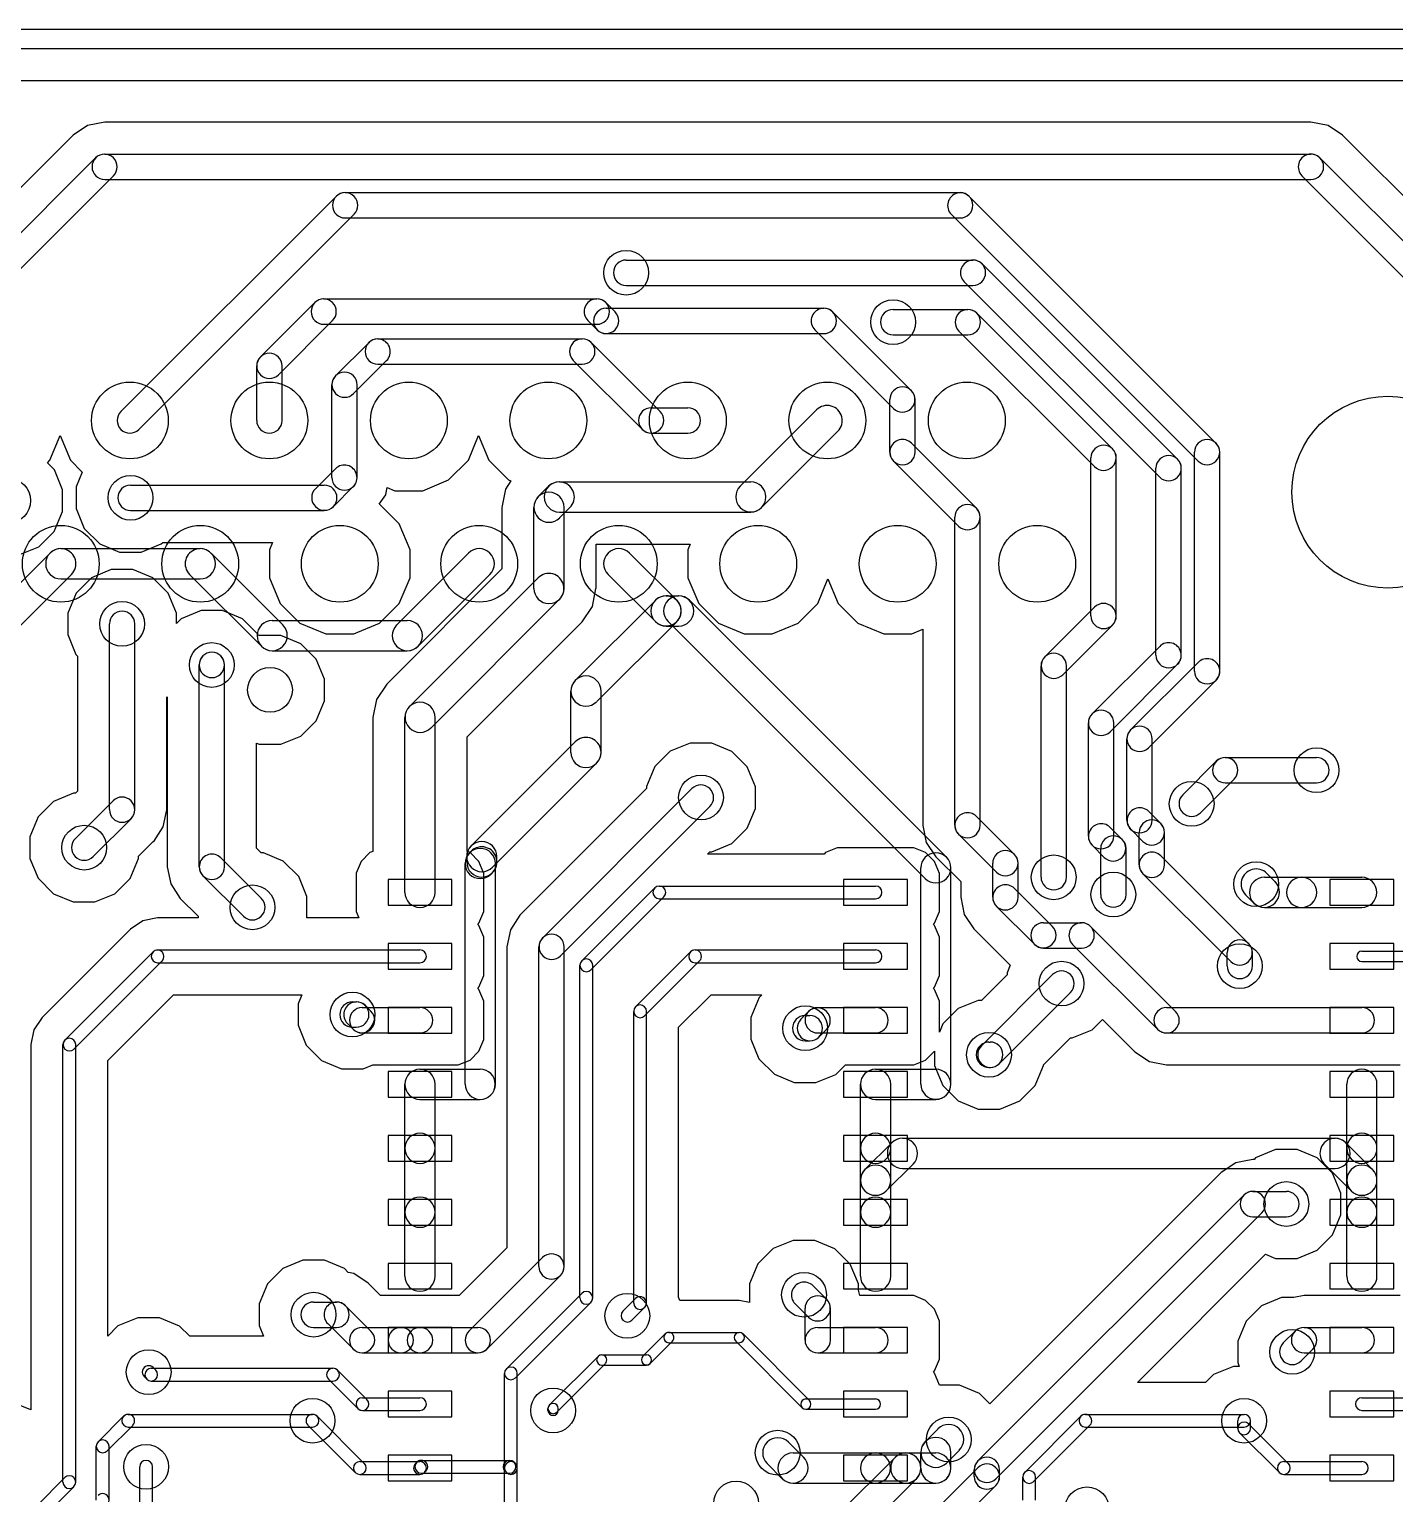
# Model space of a CAD drawing. Extents: x 34571 to 78815, y 19603 to 63847.
# Drawn here: x 58627 to 69296, y 52400 to 63847 of the extents above; entities that cross this region are included whole.
import ezdxf

# ---------------------------------------------------------------- set-up
doc = ezdxf.new("R2010")
doc.units = 0
doc.layers.add('BLACK', color=1, linetype='CONTINUOUS')

msp = doc.modelspace()

# ---------------------------------------------------------------- linework, layer by layer
at = {"layer": 'BLACK'}
for p, q in [((43700, 63847), (69684, 63847)), ((43700, 63697), (69684, 63697)), ((43834, 63447), (69550, 63447)), ((43834, 63447), (69550, 63447)), ((59082, 63094), (58969, 63019)), ((59082, 63094), (58969, 63019)), ((59216, 63121), (59082, 63094)), ((59216, 63121), (59082, 63094)), ((68642, 63121), (59216, 63121)), ((68642, 63121), (59216, 63121)), ((68776, 63094), (68642, 63121)), ((68776, 63094), (68642, 63121)), ((68889, 63019), (68776, 63094)), ((68889, 63019), (68776, 63094)), ((58969, 63019), (57288, 61338)), ((58969, 63019), (57288, 61338)), ((69547, 62361), (68889, 63019)), ((69547, 62361), (68889, 63019)), ((59216, 62871), (68642, 62871)), ((59145, 62842), (57163, 60860)), ((69548, 62006), (68712, 62842)), ((59285, 62702), (57303, 60720)), ((59216, 62673), (68642, 62673)), ((69408, 61866), (68572, 62702)), ((61025, 62541), (59343, 60859)), ((61095, 62570), (65901, 62570)), ((67900, 60612), (65972, 62540)), ((61165, 62401), (59483, 60719)), ((67760, 60472), (65832, 62400)), ((61095, 62372), (65901, 62372)), ((63291, 62043), (66001, 62043)), ((67600, 60486), (66072, 62014)), ((63291, 61845), (66001, 61845)), ((67460, 60346), (65932, 61874)), ((60857, 61710), (60433, 61286)), ((60928, 61739), (63062, 61739)), ((63204, 61638), (63132, 61710)), ((63135, 61666), (64835, 61666)), ((65519, 61023), (64905, 61637)), ((65377, 61657), (65961, 61657)), ((66031, 61628), (67091, 60568)), ((60997, 61570), (60573, 61146)), ((60928, 61541), (63062, 61541)), ((63064, 61498), (62992, 61570)), ((65379, 60883), (64765, 61497)), ((65891, 61488), (66951, 60428)), ((61021, 61139), (61279, 61397)), ((61350, 61427), (62948, 61427)), ((63018, 61398), (63556, 60860)), ((63135, 61468), (64835, 61468)), ((65377, 61459), (65961, 61459)), ((61161, 60999), (61419, 61257)), ((62878, 61258), (63416, 60720)), ((60404, 60789), (60404, 61215)), ((60602, 60789), (60602, 61215)), ((61350, 61229), (62948, 61229)), ((60991, 60344), (60991, 61068)), ((61189, 60344), (61189, 61068)), ((65351, 60542), (65351, 60952)), ((65549, 60542), (65549, 60952)), ((63487, 60888), (63773, 60888)), ((64182, 60275), (64779, 60872)), ((63487, 60690), (63773, 60690)), ((64349, 60108), (64946, 60705)), ((58788, 60478), (58868, 60671)), ((58788, 60478), (58868, 60671)), ((58868, 60671), (58948, 60478)), ((58868, 60671), (58948, 60478)), ((62058, 60478), (62138, 60671)), ((62058, 60478), (62138, 60671)), ((62138, 60671), (62218, 60478)), ((62138, 60671), (62218, 60478)), ((66028, 60103), (65520, 60611)), ((58768, 60458), (58788, 60478)), ((58768, 60458), (58788, 60478)), ((58823, 60403), (58768, 60458)), ((58823, 60403), (58768, 60458)), ((58948, 60478), (59040, 60386)), ((58948, 60478), (59040, 60386)), ((61904, 60324), (62058, 60478)), ((61904, 60324), (62058, 60478)), ((62218, 60478), (62372, 60324)), ((62218, 60478), (62372, 60324)), ((65888, 59963), (65380, 60471)), ((66923, 59261), (66923, 60497)), ((67121, 59261), (67121, 60497)), ((67732, 58829), (67732, 60541)), ((67930, 58829), (67930, 60541)), ((58887, 60247), (58823, 60403)), ((58887, 60247), (58823, 60403)), ((59040, 60386), (58993, 60270)), ((59040, 60386), (58993, 60270)), ((60863, 60256), (61019, 60412)), ((67431, 58954), (67431, 60416)), ((67629, 58954), (67629, 60416)), ((58887, 60078), (58887, 60247)), ((58887, 60078), (58887, 60247)), ((58993, 60270), (58993, 60101)), ((58993, 60270), (58993, 60101)), ((59418, 60284), (60932, 60284)), ((61003, 60116), (61159, 60272)), ((61412, 60210), (61423, 60266)), ((61412, 60210), (61423, 60266)), ((61423, 60266), (61484, 60240)), ((61423, 60266), (61484, 60240)), ((61484, 60240), (61702, 60240)), ((61484, 60240), (61702, 60240)), ((61702, 60240), (61904, 60324)), ((61702, 60240), (61904, 60324)), ((62348, 60251), (62320, 60110)), ((62348, 60251), (62320, 60110)), ((62391, 60316), (62348, 60251)), ((62391, 60316), (62348, 60251)), ((62372, 60324), (62391, 60316)), ((62372, 60324), (62391, 60316)), ((62604, 60194), (62685, 60275)), ((62769, 60309), (64265, 60309)), ((58993, 60101), (59057, 59945)), ((58993, 60101), (59057, 59945)), ((61362, 60135), (61412, 60209)), ((61362, 60135), (61412, 60209)), ((61364, 60134), (61362, 60135)), ((61364, 60134), (61362, 60135)), ((61518, 59980), (61364, 60134)), ((61518, 59980), (61364, 60134)), ((61412, 60209), (61412, 60210)), ((61412, 60209), (61412, 60210)), ((62320, 60110), (62320, 59629)), ((62320, 60110), (62320, 59629)), ((62570, 59476), (62570, 60110)), ((62771, 60027), (62852, 60108)), ((62806, 59476), (62806, 60110)), ((58822, 59922), (58887, 60078)), ((58822, 59922), (58887, 60078)), ((59418, 60086), (60932, 60086)), ((62769, 60073), (64265, 60073)), ((65859, 57625), (65859, 60033)), ((66057, 57625), (66057, 60033)), ((58702, 59802), (58822, 59922)), ((58702, 59802), (58822, 59922)), ((59057, 59945), (59177, 59825)), ((59057, 59945), (59177, 59825)), ((61602, 59778), (61518, 59980)), ((61602, 59778), (61518, 59980)), ((58546, 59738), (58702, 59802)), ((58546, 59738), (58702, 59802)), ((58873, 59787), (59963, 59787)), ((59177, 59825), (59333, 59760)), ((59177, 59825), (59333, 59760)), ((59333, 59760), (59502, 59760)), ((59333, 59760), (59502, 59760)), ((59502, 59760), (59658, 59824)), ((59502, 59760), (59658, 59824)), ((59658, 59824), (59670, 59836)), ((59658, 59824), (59670, 59836)), ((59670, 59836), (60528, 59836)), ((59670, 59836), (60528, 59836)), ((60528, 59836), (60504, 59778)), ((60528, 59836), (60504, 59778)), ((60504, 59778), (60504, 59560)), ((60504, 59778), (60504, 59560)), ((61602, 59560), (61602, 59778)), ((61602, 59560), (61602, 59778)), ((63056, 59476), (63056, 59823)), ((63056, 59823), (63792, 59823)), ((63056, 59476), (63056, 59823)), ((63056, 59823), (63792, 59823)), ((63792, 59823), (63774, 59778)), ((63792, 59823), (63774, 59778)), ((63774, 59778), (63774, 59560)), ((63774, 59778), (63774, 59560)), ((57848, 58811), (58789, 59752)), ((60608, 59191), (60047, 59752)), ((62059, 59752), (61498, 59191)), ((63316, 59753), (63686, 59384)), ((58015, 58644), (58956, 59585)), ((58873, 59551), (59963, 59551)), ((59112, 59560), (58992, 59440)), ((59112, 59560), (58992, 59440)), ((59268, 59624), (59112, 59560)), ((59268, 59624), (59112, 59560)), ((59437, 59624), (59268, 59624)), ((59437, 59624), (59268, 59624)), ((59593, 59559), (59437, 59624)), ((59593, 59559), (59437, 59624)), ((59713, 59439), (59593, 59559)), ((59713, 59439), (59593, 59559)), ((60441, 59024), (59880, 59585)), ((60504, 59560), (60588, 59358)), ((60504, 59560), (60588, 59358)), ((62320, 59629), (61420, 58728)), ((62320, 59629), (61420, 58728)), ((61518, 59358), (61602, 59560)), ((61518, 59358), (61602, 59560)), ((61597, 58552), (62604, 59559)), ((62226, 59585), (61665, 59024)), ((63150, 59586), (63520, 59217)), ((63774, 59560), (63858, 59358)), ((63774, 59560), (63858, 59358)), ((64788, 59358), (64868, 59551)), ((64788, 59358), (64868, 59551)), ((64868, 59551), (64948, 59358)), ((64868, 59551), (64948, 59358)), ((58992, 59440), (58927, 59284)), ((58992, 59440), (58927, 59284)), ((59777, 59283), (59713, 59439)), ((59777, 59283), (59713, 59439)), ((63028, 59335), (63055, 59476)), ((63028, 59335), (63055, 59476)), ((63055, 59476), (63056, 59476)), ((63055, 59476), (63056, 59476)), ((63603, 59418), (63701, 59418)), ((59969, 59303), (59813, 59239)), ((59969, 59303), (59813, 59239)), ((60138, 59303), (59969, 59303)), ((60138, 59303), (59969, 59303)), ((60294, 59238), (60138, 59303)), ((60294, 59238), (60138, 59303)), ((60588, 59358), (60742, 59204)), ((60588, 59358), (60742, 59204)), ((61364, 59204), (61518, 59358)), ((61364, 59204), (61518, 59358)), ((61764, 58385), (62771, 59392)), ((62894, 58758), (63519, 59383)), ((62948, 59216), (63028, 59335)), ((62948, 59216), (63028, 59335)), ((63785, 59384), (65794, 57375)), ((63858, 59358), (64012, 59204)), ((63858, 59358), (64012, 59204)), ((64634, 59204), (64788, 59358)), ((64634, 59204), (64788, 59358)), ((64948, 59358), (65102, 59204)), ((64948, 59358), (65102, 59204)), ((66951, 59330), (66563, 58942)), ((58927, 59284), (58927, 59115)), ((58927, 59284), (58927, 59115)), ((59253, 57747), (59253, 59199)), ((59451, 57747), (59451, 59199)), ((59777, 59203), (59777, 59283)), ((59777, 59203), (59777, 59283)), ((59813, 59239), (59777, 59203)), ((59813, 59239), (59777, 59203)), ((60414, 59118), (60294, 59238)), ((60414, 59118), (60294, 59238)), ((60525, 59225), (61581, 59225)), ((60742, 59204), (60944, 59120)), ((60742, 59204), (60944, 59120)), ((61162, 59120), (61364, 59204)), ((61162, 59120), (61364, 59204)), ((62048, 58316), (62948, 59215)), ((62048, 58316), (62948, 59215)), ((62948, 59215), (62948, 59216)), ((62948, 59215), (62948, 59216)), ((63061, 58591), (63686, 59216)), ((63618, 59217), (65627, 57208)), ((64012, 59204), (64214, 59120)), ((64012, 59204), (64214, 59120)), ((64432, 59120), (64634, 59204)), ((64432, 59120), (64634, 59204)), ((65102, 59204), (65304, 59120)), ((65102, 59204), (65304, 59120)), ((67091, 59190), (66703, 58802)), ((58927, 59115), (58991, 58959)), ((58927, 59115), (58991, 58959)), ((60418, 59106), (60414, 59118)), ((60418, 59106), (60414, 59118)), ((60424, 59108), (60418, 59106)), ((60424, 59108), (60418, 59106)), ((60593, 59108), (60424, 59108)), ((60593, 59108), (60424, 59108)), ((60749, 59043), (60593, 59108)), ((60749, 59043), (60593, 59108)), ((60944, 59120), (61162, 59120)), ((60944, 59120), (61162, 59120)), ((63603, 59182), (63701, 59182)), ((64214, 59120), (64432, 59120)), ((64214, 59120), (64432, 59120)), ((65304, 59120), (65522, 59120)), ((65304, 59120), (65522, 59120)), ((65522, 59120), (65609, 59157)), ((65522, 59120), (65609, 59157)), ((65609, 59157), (65609, 57624)), ((65609, 59157), (65609, 57624)), ((58991, 58959), (59003, 58947)), ((58991, 58959), (59003, 58947)), ((60525, 58989), (61581, 58989)), ((60869, 58923), (60749, 59043)), ((60869, 58923), (60749, 59043)), ((66932, 58495), (67460, 59023)), ((59003, 58947), (59003, 57891)), ((59003, 58947), (59003, 57891)), ((59955, 57300), (59955, 58878)), ((60153, 57300), (60153, 58878)), ((60933, 58767), (60869, 58923)), ((60933, 58767), (60869, 58923)), ((66533, 57219), (66533, 58871)), ((66731, 57219), (66731, 58871)), ((67072, 58355), (67600, 58883)), ((67233, 58370), (67761, 58898)), ((60933, 58598), (60933, 58767)), ((60933, 58598), (60933, 58767)), ((61420, 58728), (61340, 58609)), ((61420, 58728), (61340, 58609)), ((67373, 58230), (67901, 58758)), ((59701, 57746), (59701, 58629)), ((59701, 58629), (59705, 58625)), ((59701, 57746), (59701, 58629)), ((59701, 58629), (59705, 58625)), ((59705, 58625), (59705, 57300)), ((59705, 58625), (59705, 57300)), ((62859, 58194), (62859, 58674)), ((63095, 58194), (63095, 58674)), ((60868, 58442), (60933, 58598)), ((60868, 58442), (60933, 58598)), ((61340, 58609), (61312, 58468)), ((61340, 58609), (61312, 58468)), ((60748, 58322), (60868, 58442)), ((60748, 58322), (60868, 58442)), ((61312, 58468), (61312, 57421)), ((61312, 58468), (61312, 57421)), ((61562, 57100), (61562, 58468)), ((61798, 57100), (61798, 58468)), ((66903, 57539), (66903, 58425)), ((67101, 57539), (67101, 58425)), ((60592, 58258), (60748, 58322)), ((60592, 58258), (60748, 58322)), ((62048, 57421), (62048, 58316)), ((62048, 57421), (62048, 58316)), ((62080, 57464), (62893, 58277)), ((67204, 57664), (67204, 58300)), ((67402, 57664), (67402, 58300)), ((60403, 57445), (60403, 58267)), ((60403, 58267), (60423, 58258)), ((60403, 57445), (60403, 58267)), ((60403, 58267), (60423, 58258)), ((60423, 58258), (60592, 58258)), ((60423, 58258), (60592, 58258)), ((63636, 58203), (63516, 58083)), ((63636, 58203), (63516, 58083)), ((63792, 58267), (63636, 58203)), ((63792, 58267), (63636, 58203)), ((63961, 58267), (63792, 58267)), ((63961, 58267), (63792, 58267)), ((64117, 58202), (63961, 58267)), ((64117, 58202), (63961, 58267)), ((64237, 58082), (64117, 58202)), ((64237, 58082), (64117, 58202)), ((67973, 58154), (68685, 58154)), ((62247, 57297), (63060, 58110)), ((63516, 58083), (63451, 57927)), ((63516, 58083), (63451, 57927)), ((64301, 57926), (64237, 58082)), ((64301, 57926), (64237, 58082)), ((67902, 58125), (67640, 57863)), ((63451, 57927), (63451, 57911)), ((63451, 57927), (63451, 57911)), ((64301, 57757), (64301, 57926)), ((64301, 57757), (64301, 57926)), ((68042, 57985), (67780, 57723)), ((67973, 57956), (68685, 57956)), ((58816, 57811), (58696, 57691)), ((58816, 57811), (58696, 57691)), ((58972, 57875), (58816, 57811)), ((58972, 57875), (58816, 57811)), ((58987, 57875), (58972, 57875)), ((58987, 57875), (58972, 57875)), ((59282, 57816), (58986, 57520)), ((59003, 57891), (58987, 57875)), ((59003, 57891), (58987, 57875)), ((63451, 57911), (62461, 56921)), ((63451, 57911), (62461, 56921)), ((63805, 57911), (62639, 56745)), ((59674, 57613), (59701, 57746)), ((59674, 57613), (59701, 57746)), ((63945, 57771), (62779, 56605)), ((64236, 57601), (64301, 57757)), ((64236, 57601), (64301, 57757)), ((67468, 57639), (67374, 57733)), ((58696, 57691), (58631, 57535)), ((58696, 57691), (58631, 57535)), ((59422, 57676), (59126, 57380)), ((59599, 57499), (59674, 57612)), ((59599, 57499), (59674, 57612)), ((59674, 57612), (59674, 57613)), ((59674, 57612), (59674, 57613)), ((64116, 57481), (64236, 57601)), ((64116, 57481), (64236, 57601)), ((65609, 57624), (65636, 57490)), ((65609, 57624), (65636, 57490)), ((66324, 57398), (66028, 57694)), ((67167, 57514), (67073, 57608)), ((67328, 57499), (67234, 57593)), ((58631, 57535), (58631, 57366)), ((58631, 57535), (58631, 57366)), ((59481, 57382), (59596, 57498)), ((59481, 57382), (59596, 57498)), ((59596, 57498), (59598, 57499)), ((59596, 57498), (59598, 57499)), ((59598, 57499), (59599, 57499)), ((59598, 57499), (59599, 57499)), ((63960, 57417), (64116, 57481)), ((63960, 57417), (64116, 57481)), ((65636, 57490), (65711, 57377)), ((65636, 57490), (65711, 57377)), ((66184, 57258), (65888, 57554)), ((67027, 57374), (66933, 57468)), ((67300, 57316), (67300, 57568)), ((67498, 57316), (67498, 57568)), ((58631, 57366), (58695, 57210)), ((58631, 57366), (58695, 57210)), ((59416, 57209), (59481, 57365)), ((59416, 57209), (59481, 57365)), ((59481, 57365), (59481, 57382)), ((59481, 57365), (59481, 57382)), ((60440, 57054), (60124, 57370)), ((60440, 57408), (60403, 57445)), ((60440, 57408), (60403, 57445)), ((60456, 57408), (60440, 57408)), ((60456, 57408), (60440, 57408)), ((60612, 57343), (60456, 57408)), ((60612, 57343), (60456, 57408)), ((61289, 57411), (61219, 57341)), ((61289, 57411), (61219, 57341)), ((61312, 57421), (61289, 57411)), ((61312, 57421), (61289, 57411)), ((62045, 57338), (62045, 57380)), ((62071, 57411), (62048, 57421)), ((62071, 57411), (62048, 57421)), ((62068, 57410), (62079, 57421)), ((62141, 57341), (62071, 57411)), ((62141, 57341), (62071, 57411)), ((62281, 57338), (62281, 57380)), ((63927, 57400), (63944, 57417)), ((63927, 57400), (63944, 57417)), ((64838, 57400), (63927, 57400)), ((64838, 57400), (63927, 57400)), ((63944, 57417), (63960, 57417)), ((63944, 57417), (63960, 57417)), ((64849, 57411), (64838, 57400)), ((64849, 57411), (64838, 57400)), ((64941, 57449), (64849, 57411)), ((64941, 57449), (64849, 57411)), ((65441, 57449), (64941, 57449)), ((65441, 57449), (64941, 57449)), ((65540, 57449), (65441, 57449)), ((65540, 57449), (65441, 57449)), ((65631, 57411), (65540, 57449)), ((65631, 57411), (65540, 57449)), ((65701, 57341), (65631, 57411)), ((65701, 57341), (65631, 57411)), ((65711, 57377), (65905, 57184)), ((65711, 57377), (65905, 57184)), ((66999, 57083), (66999, 57443)), ((67197, 57083), (67197, 57443)), ((68155, 56700), (67469, 57386)), ((59705, 57300), (59732, 57166)), ((59705, 57300), (59732, 57166)), ((60732, 57223), (60612, 57343)), ((60732, 57223), (60612, 57343)), ((61219, 57341), (61181, 57250)), ((61219, 57341), (61181, 57250)), ((61181, 57250), (61181, 57151)), ((61181, 57250), (61181, 57151)), ((62033, 55600), (62033, 57326)), ((62179, 57249), (62141, 57341)), ((62179, 57249), (62141, 57341)), ((62179, 57049), (62179, 57249)), ((62179, 57049), (62179, 57249)), ((62235, 57243), (62246, 57254)), ((62269, 55600), (62269, 57326)), ((65593, 55601), (65593, 57291)), ((65739, 57249), (65701, 57341)), ((65739, 57249), (65701, 57341)), ((65739, 57049), (65739, 57249)), ((65739, 57049), (65739, 57249)), ((65829, 55601), (65829, 57291)), ((66155, 57062), (66155, 57328)), ((66353, 57062), (66353, 57328)), ((68015, 56560), (67329, 57246)), ((68361, 57185), (68298, 57248)), ((58695, 57210), (58815, 57090)), ((58695, 57210), (58815, 57090)), ((59296, 57089), (59416, 57209)), ((59296, 57089), (59416, 57209)), ((59732, 57166), (59807, 57053)), ((59732, 57166), (59807, 57053)), ((60300, 56914), (59984, 57230)), ((60796, 57067), (60732, 57223)), ((60796, 57067), (60732, 57223)), ((61181, 57151), (61181, 56951)), ((61181, 57151), (61181, 56951)), ((61930, 57200), (61430, 57200)), ((61430, 57200), (61430, 57000)), ((61930, 57000), (61930, 57200)), ((63515, 57135), (62945, 56565)), ((63550, 57150), (65240, 57150)), ((65490, 57200), (64990, 57200)), ((64990, 57200), (64990, 57000)), ((65490, 57000), (65490, 57200)), ((65905, 57184), (65905, 57062)), ((65905, 57184), (65905, 57062)), ((66621, 56835), (66325, 57131)), ((68279, 57218), (68569, 57218)), ((68569, 57218), (69039, 57218)), ((69290, 57200), (68790, 57200)), ((68790, 57200), (68790, 57000)), ((69290, 57000), (69290, 57200)), ((58815, 57090), (58971, 57025)), ((58815, 57090), (58971, 57025)), ((58971, 57025), (59140, 57025)), ((58971, 57025), (59140, 57025)), ((59140, 57025), (59296, 57089)), ((59140, 57025), (59296, 57089)), ((59807, 57053), (59946, 56914)), ((59807, 57053), (59946, 56914)), ((60796, 56900), (60796, 57067)), ((60796, 56900), (60796, 57067)), ((62179, 56950), (62179, 57049)), ((62179, 56950), (62179, 57049)), ((63585, 57065), (63015, 56495)), ((63550, 57050), (65240, 57050)), ((65739, 56950), (65739, 57049)), ((65739, 56950), (65739, 57049)), ((65905, 57062), (65932, 56928)), ((65905, 57062), (65932, 56928)), ((68194, 57018), (68131, 57081)), ((59630, 56900), (59515, 56877)), ((59630, 56900), (59515, 56877)), ((59946, 56900), (59630, 56900)), ((59946, 56900), (59630, 56900)), ((59946, 56914), (59946, 56900)), ((59946, 56914), (59946, 56900)), ((61202, 56900), (60796, 56900)), ((61202, 56900), (60796, 56900)), ((61181, 56951), (61202, 56900)), ((61181, 56951), (61202, 56900)), ((61430, 57000), (61930, 57000)), ((62141, 56859), (62179, 56950)), ((62141, 56859), (62179, 56950)), ((62461, 56921), (62386, 56808)), ((62461, 56921), (62386, 56808)), ((64990, 57000), (65490, 57000)), ((65701, 56859), (65739, 56950)), ((65701, 56859), (65739, 56950)), ((65932, 56928), (66007, 56815)), ((65932, 56928), (66007, 56815)), ((66481, 56695), (66185, 56991)), ((68279, 56982), (68569, 56982)), ((68569, 56982), (69039, 56982)), ((68790, 57000), (69290, 57000)), ((59417, 56812), (58728, 56122)), ((59417, 56812), (58728, 56122)), ((59515, 56877), (59417, 56812)), ((59515, 56877), (59417, 56812)), ((62132, 56850), (62141, 56859)), ((62132, 56850), (62141, 56859)), ((62141, 56841), (62132, 56850)), ((62141, 56841), (62132, 56850)), ((62179, 56749), (62141, 56841)), ((62179, 56749), (62141, 56841)), ((62386, 56808), (62359, 56674)), ((62386, 56808), (62359, 56674)), ((65692, 56850), (65701, 56859)), ((65692, 56850), (65701, 56859)), ((65701, 56841), (65692, 56850)), ((65701, 56841), (65692, 56850)), ((65739, 56749), (65701, 56841)), ((65739, 56749), (65701, 56841)), ((66007, 56815), (66292, 56531)), ((66007, 56815), (66292, 56531)), ((66552, 56863), (66850, 56863)), ((67584, 56170), (66920, 56834)), ((61930, 56700), (61430, 56700)), ((61430, 56700), (61430, 56500)), ((61930, 56500), (61930, 56700)), ((62179, 56549), (62179, 56749)), ((62179, 56549), (62179, 56749)), ((62359, 56674), (62359, 54321)), ((62359, 56674), (62359, 54321)), ((62609, 54176), (62609, 56674)), ((62807, 54176), (62807, 56674)), ((65490, 56700), (64990, 56700)), ((64990, 56700), (64990, 56500)), ((65490, 56500), (65490, 56700)), ((65739, 56549), (65739, 56749)), ((65739, 56549), (65739, 56749)), ((67444, 56030), (66780, 56694)), ((69290, 56700), (68790, 56700)), ((68790, 56700), (68790, 56500)), ((69290, 56500), (69290, 56700)), ((59594, 56635), (58905, 55946)), ((59665, 56564), (58976, 55875)), ((59630, 56650), (61680, 56650)), ((63365, 56205), (63795, 56635)), ((63435, 56135), (63865, 56565)), ((63830, 56650), (65240, 56650)), ((66552, 56665), (66850, 56665)), ((67987, 56525), (67987, 56629)), ((68185, 56525), (68185, 56629)), ((69040, 56640), (69710, 56640)), ((69040, 56560), (69710, 56560)), ((59630, 56550), (61680, 56550)), ((61430, 56500), (61930, 56500)), ((62141, 56359), (62179, 56450)), ((62141, 56359), (62179, 56450)), ((62179, 56450), (62179, 56549)), ((62179, 56450), (62179, 56549)), ((62930, 53930), (62930, 56530)), ((63030, 53930), (63030, 56530)), ((63830, 56550), (65240, 56550)), ((64990, 56500), (65490, 56500)), ((65701, 56359), (65739, 56450)), ((65701, 56359), (65739, 56450)), ((65739, 56450), (65739, 56549)), ((65739, 56450), (65739, 56549)), ((66623, 56457), (66067, 55901)), ((66268, 56456), (66068, 56256)), ((66268, 56456), (66068, 56256)), ((66292, 56531), (66268, 56472)), ((66292, 56531), (66268, 56472)), ((66268, 56472), (66268, 56456)), ((66268, 56472), (66268, 56456)), ((68790, 56500), (69290, 56500)), ((62132, 56350), (62141, 56359)), ((62132, 56350), (62141, 56359)), ((62141, 56341), (62132, 56350)), ((62141, 56341), (62132, 56350)), ((62179, 56249), (62141, 56341)), ((62179, 56249), (62141, 56341)), ((65692, 56350), (65701, 56359)), ((65692, 56350), (65701, 56359)), ((65701, 56341), (65692, 56350)), ((65701, 56341), (65692, 56350)), ((65739, 56249), (65701, 56341)), ((65739, 56249), (65701, 56341)), ((59240, 55786), (59754, 56300)), ((59240, 55786), (59754, 56300)), ((59754, 56300), (60756, 56300)), ((59754, 56300), (60756, 56300)), ((60756, 56300), (60727, 56230)), ((60756, 56300), (60727, 56230)), ((60727, 56230), (60727, 56061)), ((60727, 56230), (60727, 56061)), ((61152, 56244), (61182, 56244)), ((61297, 56171), (61253, 56215)), ((62179, 56049), (62179, 56249)), ((62179, 56049), (62179, 56249)), ((63700, 56046), (63954, 56300)), ((63700, 56046), (63954, 56300)), ((63954, 56300), (64351, 56300)), ((63954, 56300), (64351, 56300)), ((64330, 56279), (64265, 56123)), ((64330, 56279), (64265, 56123)), ((64351, 56300), (64330, 56279)), ((64351, 56300), (64330, 56279)), ((65739, 56049), (65739, 56249)), ((65739, 56049), (65739, 56249)), ((66042, 56256), (65886, 56192)), ((66042, 56256), (65886, 56192)), ((66068, 56256), (66042, 56256)), ((66068, 56256), (66042, 56256)), ((66763, 56317), (66207, 55761)), ((58728, 56122), (58663, 56025)), ((58728, 56122), (58663, 56025)), ((61228, 56199), (61680, 56199)), ((61930, 56200), (61430, 56200)), ((61430, 56200), (61430, 56000)), ((61930, 56000), (61930, 56200)), ((63350, 53890), (63350, 56170)), ((63450, 53890), (63450, 56170)), ((64265, 56123), (64265, 55954)), ((64265, 56123), (64265, 55954)), ((64717, 56169), (64657, 56109)), ((64690, 56137), (64726, 56137)), ((64788, 56199), (65240, 56199)), ((65490, 56200), (64990, 56200)), ((64990, 56200), (64990, 56000)), ((65490, 56000), (65490, 56200)), ((65886, 56192), (65766, 56072)), ((65886, 56192), (65766, 56072)), ((66933, 56026), (67013, 56107)), ((66933, 56026), (67013, 56107)), ((67013, 56107), (67267, 55853)), ((67013, 56107), (67267, 55853)), ((67514, 56199), (69040, 56199)), ((69290, 56200), (68790, 56200)), ((68790, 56200), (68790, 56000)), ((69290, 56000), (69290, 56200)), ((58663, 56025), (58640, 55910)), ((58663, 56025), (58640, 55910)), ((60727, 56061), (60791, 55905)), ((60727, 56061), (60791, 55905)), ((61157, 56031), (61113, 56075)), ((61152, 56046), (61182, 56046)), ((61228, 56001), (61680, 56001)), ((61430, 56000), (61930, 56000)), ((62179, 55950), (62179, 56049)), ((62179, 55950), (62179, 56049)), ((63700, 53935), (63700, 56046)), ((63700, 53935), (63700, 56046)), ((64788, 56001), (65240, 56001)), ((64857, 56029), (64797, 55969)), ((64990, 56000), (65490, 56000)), ((65766, 56072), (65739, 56008)), ((65766, 56072), (65739, 56008)), ((65739, 56008), (65739, 56049)), ((65739, 56008), (65739, 56049)), ((66777, 55962), (66933, 56026)), ((66777, 55962), (66933, 56026)), ((67514, 56001), (69040, 56001)), ((68790, 56000), (69290, 56000)), ((58640, 55910), (58640, 53054)), ((58640, 55910), (58640, 53054)), ((58890, 52490), (58890, 55910)), ((58990, 52490), (58990, 55910)), ((60791, 55905), (60911, 55785)), ((60791, 55905), (60911, 55785)), ((62141, 55859), (62179, 55950)), ((62141, 55859), (62179, 55950)), ((64265, 55954), (64329, 55798)), ((64265, 55954), (64329, 55798)), ((64690, 55939), (64726, 55939)), ((66126, 55930), (66136, 55930)), ((66551, 55751), (66762, 55962)), ((66551, 55751), (66762, 55962)), ((66762, 55962), (66777, 55962)), ((66762, 55962), (66777, 55962)), ((59240, 53631), (59240, 55786)), ((59240, 53631), (59240, 55786)), ((60911, 55785), (61067, 55720)), ((60911, 55785), (61067, 55720)), ((61236, 55720), (61311, 55751)), ((61236, 55720), (61311, 55751)), ((61311, 55751), (61380, 55751)), ((61311, 55751), (61380, 55751)), ((61380, 55751), (61479, 55751)), ((61380, 55751), (61479, 55751)), ((61479, 55751), (61680, 55751)), ((61479, 55751), (61680, 55751)), ((61680, 55751), (61979, 55751)), ((61680, 55751), (61979, 55751)), ((61979, 55751), (62071, 55789)), ((61979, 55751), (62071, 55789)), ((62071, 55789), (62141, 55859)), ((62071, 55789), (62141, 55859)), ((64329, 55798), (64449, 55678)), ((64329, 55798), (64449, 55678)), ((64930, 55677), (65004, 55751)), ((64930, 55677), (65004, 55751)), ((65004, 55751), (65039, 55751)), ((65004, 55751), (65039, 55751)), ((65039, 55751), (65240, 55751)), ((65039, 55751), (65240, 55751)), ((65240, 55751), (65539, 55751)), ((65240, 55751), (65539, 55751)), ((65539, 55751), (65631, 55789)), ((65539, 55751), (65631, 55789)), ((65631, 55789), (65701, 55859)), ((65631, 55789), (65701, 55859)), ((65701, 55859), (65701, 55747)), ((65701, 55859), (65701, 55747)), ((66551, 55746), (66551, 55751)), ((66551, 55746), (66551, 55751)), ((67267, 55853), (67380, 55778)), ((67267, 55853), (67380, 55778)), ((67380, 55778), (67381, 55778)), ((67380, 55778), (67381, 55778)), ((67381, 55778), (67514, 55751)), ((67381, 55778), (67514, 55751)), ((67514, 55751), (68740, 55751)), ((67514, 55751), (68740, 55751)), ((68740, 55751), (68839, 55751)), ((68740, 55751), (68839, 55751)), ((68839, 55751), (69040, 55751)), ((68839, 55751), (69040, 55751)), ((69040, 55751), (69339, 55751)), ((69040, 55751), (69339, 55751)), ((61067, 55720), (61236, 55720)), ((61067, 55720), (61236, 55720)), ((61930, 55700), (61430, 55700)), ((61430, 55700), (61430, 55500)), ((61680, 55718), (62150, 55718)), ((61930, 55500), (61930, 55700)), ((64449, 55678), (64605, 55613)), ((64449, 55678), (64605, 55613)), ((64774, 55613), (64930, 55677)), ((64774, 55613), (64930, 55677)), ((65490, 55700), (64990, 55700)), ((64990, 55700), (64990, 55500)), ((65240, 55718), (65710, 55718)), ((65490, 55500), (65490, 55700)), ((65701, 55747), (65765, 55591)), ((65701, 55747), (65765, 55591)), ((66126, 55732), (66136, 55732)), ((66486, 55590), (66551, 55746)), ((66486, 55590), (66551, 55746)), ((69290, 55700), (68790, 55700)), ((68790, 55700), (68790, 55500)), ((69290, 55500), (69290, 55700)), ((61562, 55100), (61562, 55600)), ((61798, 55100), (61798, 55600)), ((64605, 55613), (64774, 55613)), ((64605, 55613), (64774, 55613)), ((65122, 55100), (65122, 55600)), ((65358, 55100), (65358, 55600)), ((65765, 55591), (65885, 55471)), ((65765, 55591), (65885, 55471)), ((66366, 55470), (66486, 55590)), ((66366, 55470), (66486, 55590)), ((68922, 55100), (68922, 55600)), ((69158, 55100), (69158, 55600)), ((61430, 55500), (61930, 55500)), ((61680, 55482), (62150, 55482)), ((64990, 55500), (65490, 55500)), ((65240, 55482), (65710, 55482)), ((65885, 55471), (66041, 55406)), ((65885, 55471), (66041, 55406)), ((66041, 55406), (66210, 55406)), ((66041, 55406), (66210, 55406)), ((66210, 55406), (66366, 55470)), ((66210, 55406), (66366, 55470)), ((68790, 55500), (69290, 55500)), ((61930, 55200), (61430, 55200)), ((61430, 55200), (61430, 55000)), ((61930, 55000), (61930, 55200)), ((65490, 55200), (64990, 55200)), ((64990, 55200), (64990, 55000)), ((65450, 55178), (68830, 55178)), ((65490, 55000), (65490, 55200)), ((69290, 55200), (68790, 55200)), ((68790, 55200), (68790, 55000)), ((69290, 55000), (69290, 55200)), ((61562, 54600), (61562, 55100)), ((61798, 54600), (61798, 55100)), ((65122, 54850), (65122, 55100)), ((65366, 55143), (65157, 54934)), ((65358, 54850), (65358, 55100)), ((68366, 55089), (68210, 55025)), ((68366, 55089), (68210, 55025)), ((68535, 55089), (68366, 55089)), ((68535, 55089), (68366, 55089)), ((68691, 55024), (68535, 55089)), ((68691, 55024), (68535, 55089)), ((69123, 54934), (68914, 55143)), ((68922, 54850), (68922, 55100)), ((69158, 54850), (69158, 55100)), ((61430, 55000), (61930, 55000)), ((64990, 55000), (65490, 55000)), ((65533, 54976), (65324, 54767)), ((68054, 54986), (67941, 54911)), ((68054, 54986), (67941, 54911)), ((68121, 55000), (68054, 54986)), ((68121, 55000), (68054, 54986)), ((68187, 55013), (68121, 55000)), ((68187, 55013), (68121, 55000)), ((68188, 55013), (68187, 55013)), ((68188, 55013), (68187, 55013)), ((68198, 55013), (68188, 55013)), ((68198, 55013), (68188, 55013)), ((68210, 55025), (68198, 55013)), ((68210, 55025), (68198, 55013)), ((68811, 54904), (68691, 55024)), ((68811, 54904), (68691, 55024)), ((68956, 54767), (68747, 54976)), ((68790, 55000), (69290, 55000)), ((65122, 54600), (65122, 54850)), ((65358, 54600), (65358, 54850)), ((65450, 54942), (68830, 54942)), ((67939, 54909), (66133, 53103)), ((67939, 54909), (66133, 53103)), ((67941, 54911), (67939, 54909)), ((67941, 54911), (67939, 54909)), ((68875, 54748), (68811, 54904)), ((68875, 54748), (68811, 54904)), ((68922, 54600), (68922, 54850)), ((69158, 54600), (69158, 54850)), ((68118, 54734), (66040, 52656)), ((68188, 54763), (68450, 54763)), ((68875, 54579), (68875, 54748)), ((68875, 54579), (68875, 54748)), ((61930, 54700), (61430, 54700)), ((61430, 54700), (61430, 54500)), ((61930, 54500), (61930, 54700)), ((65490, 54700), (64990, 54700)), ((64990, 54700), (64990, 54500)), ((65490, 54500), (65490, 54700)), ((69290, 54700), (68790, 54700)), ((68790, 54700), (68790, 54500)), ((69290, 54500), (69290, 54700)), ((61430, 54500), (61930, 54500)), ((61562, 54100), (61562, 54600)), ((61798, 54100), (61798, 54600)), ((64990, 54500), (65490, 54500)), ((65122, 54100), (65122, 54600)), ((65358, 54100), (65358, 54600)), ((68258, 54594), (66180, 52516)), ((68188, 54565), (68450, 54565)), ((68790, 54500), (69290, 54500)), ((68810, 54423), (68875, 54579)), ((68810, 54423), (68875, 54579)), ((68922, 54100), (68922, 54600)), ((69158, 54100), (69158, 54600)), ((64597, 54380), (64441, 54316)), ((64597, 54380), (64441, 54316)), ((64766, 54380), (64597, 54380)), ((64766, 54380), (64597, 54380)), ((64922, 54315), (64766, 54380)), ((64922, 54315), (64766, 54380)), ((68690, 54303), (68810, 54423)), ((68690, 54303), (68810, 54423)), ((62359, 54321), (61987, 53949)), ((62359, 54321), (61987, 53949)), ((64441, 54316), (64321, 54196)), ((64441, 54316), (64321, 54196)), ((65042, 54195), (64922, 54315)), ((65042, 54195), (64922, 54315)), ((67287, 53270), (68288, 54272)), ((67287, 53270), (68288, 54272)), ((68288, 54272), (68365, 54239)), ((68288, 54272), (68365, 54239)), ((68534, 54239), (68690, 54303)), ((68534, 54239), (68690, 54303)), ((60608, 54160), (60488, 54040)), ((60608, 54160), (60488, 54040)), ((60764, 54224), (60608, 54160)), ((60764, 54224), (60608, 54160)), ((60933, 54224), (60764, 54224)), ((60933, 54224), (60764, 54224)), ((61089, 54159), (60933, 54224)), ((61089, 54159), (60933, 54224)), ((61117, 54131), (61089, 54159)), ((61117, 54131), (61089, 54159)), ((61930, 54200), (61430, 54200)), ((61430, 54200), (61430, 54000)), ((61930, 54000), (61930, 54200)), ((62638, 54246), (62062, 53670)), ((64321, 54196), (64256, 54040)), ((64321, 54196), (64256, 54040)), ((65490, 54200), (64990, 54200)), ((64990, 54200), (64990, 54000)), ((65106, 54039), (65042, 54195)), ((65106, 54039), (65042, 54195)), ((65490, 54000), (65490, 54200)), ((68365, 54239), (68534, 54239)), ((68365, 54239), (68534, 54239)), ((69290, 54200), (68790, 54200)), ((68790, 54200), (68790, 54000)), ((69290, 54000), (69290, 54200)), ((60488, 54040), (60423, 53884)), ((60488, 54040), (60423, 53884)), ((61118, 54130), (61117, 54131)), ((61118, 54130), (61117, 54131)), ((61163, 54121), (61118, 54130)), ((61163, 54121), (61118, 54130)), ((61276, 54046), (61163, 54121)), ((61276, 54046), (61163, 54121)), ((61372, 53949), (61276, 54046)), ((61372, 53949), (61276, 54046)), ((62778, 54106), (62202, 53530)), ((64256, 54040), (64256, 53894)), ((64256, 54040), (64256, 53894)), ((65106, 53989), (65106, 54039)), ((65106, 53989), (65106, 54039)), ((61381, 53949), (61372, 53949)), ((61381, 53949), (61372, 53949)), ((61530, 53949), (61381, 53949)), ((61530, 53949), (61381, 53949)), ((61430, 54000), (61930, 54000)), ((61680, 53949), (61530, 53949)), ((61680, 53949), (61530, 53949)), ((61881, 53949), (61680, 53949)), ((61881, 53949), (61680, 53949)), ((61980, 53949), (61881, 53949)), ((61980, 53949), (61881, 53949)), ((61987, 53949), (61980, 53949)), ((61987, 53949), (61980, 53949)), ((62945, 53965), (62355, 53375)), ((63265, 53826), (63364, 53925)), ((63710, 53910), (63700, 53935)), ((63710, 53910), (63700, 53935)), ((64857, 53919), (64751, 54025)), ((64990, 54000), (65490, 54000)), ((65106, 53988), (65106, 53989)), ((65106, 53988), (65106, 53989)), ((65110, 53982), (65106, 53988)), ((65110, 53982), (65106, 53988)), ((65110, 53981), (65110, 53982)), ((65110, 53981), (65110, 53982)), ((65116, 53949), (65110, 53981)), ((65116, 53949), (65110, 53981)), ((65240, 53949), (65116, 53949)), ((65240, 53949), (65116, 53949)), ((65441, 53949), (65240, 53949)), ((65441, 53949), (65240, 53949)), ((65540, 53949), (65441, 53949)), ((65540, 53949), (65441, 53949)), ((65631, 53911), (65540, 53949)), ((65631, 53911), (65540, 53949)), ((68412, 53933), (68256, 53869)), ((68412, 53933), (68256, 53869)), ((68508, 53933), (68412, 53933)), ((68508, 53933), (68412, 53933)), ((68588, 53949), (68508, 53933)), ((68588, 53949), (68508, 53933)), ((68741, 53949), (68588, 53949)), ((68741, 53949), (68588, 53949)), ((69040, 53949), (68741, 53949)), ((69040, 53949), (68741, 53949)), ((68790, 54000), (69290, 54000)), ((69241, 53949), (69040, 53949)), ((69241, 53949), (69040, 53949)), ((69340, 53949), (69241, 53949)), ((69340, 53949), (69241, 53949)), ((60423, 53884), (60423, 53715)), ((60423, 53884), (60423, 53715)), ((60848, 53898), (61028, 53898)), ((61297, 53671), (61099, 53869)), ((63015, 53895), (62425, 53305)), ((63336, 53755), (63435, 53854)), ((64175, 53910), (63710, 53910)), ((64175, 53910), (63710, 53910)), ((64256, 53894), (64175, 53910)), ((64256, 53894), (64175, 53910)), ((64717, 53779), (64611, 53885)), ((64689, 53600), (64689, 53848)), ((64887, 53600), (64887, 53848)), ((65701, 53841), (65631, 53911)), ((65701, 53841), (65631, 53911)), ((65739, 53749), (65701, 53841)), ((65739, 53749), (65701, 53841)), ((68256, 53869), (68136, 53749)), ((68256, 53869), (68136, 53749)), ((59320, 53711), (59240, 53631)), ((59320, 53711), (59240, 53631)), ((59476, 53775), (59320, 53711)), ((59476, 53775), (59320, 53711)), ((59645, 53775), (59476, 53775)), ((59645, 53775), (59476, 53775)), ((59801, 53710), (59645, 53775)), ((59801, 53710), (59645, 53775)), ((59881, 53630), (59801, 53710)), ((59881, 53630), (59801, 53710)), ((60423, 53715), (60457, 53630)), ((60423, 53715), (60457, 53630)), ((60848, 53700), (61028, 53700)), ((61157, 53531), (60959, 53729)), ((61228, 53699), (61530, 53699)), ((61930, 53700), (61430, 53700)), ((61430, 53700), (61430, 53500)), ((61530, 53699), (61680, 53699)), ((61680, 53699), (62132, 53699)), ((61930, 53500), (61930, 53700)), ((64788, 53699), (65240, 53699)), ((65490, 53700), (64990, 53700)), ((64990, 53700), (64990, 53500)), ((65490, 53500), (65490, 53700)), ((65739, 53549), (65739, 53749)), ((65739, 53549), (65739, 53749)), ((68136, 53749), (68071, 53593)), ((68136, 53749), (68071, 53593)), ((68588, 53699), (69040, 53699)), ((69290, 53700), (68790, 53700)), ((68790, 53700), (68790, 53500)), ((69290, 53500), (69290, 53700)), ((60457, 53630), (59881, 53630)), ((60457, 53630), (59881, 53630)), ((63422, 53474), (63596, 53648)), ((63478, 53418), (63652, 53592)), ((63625, 53660), (64175, 53660)), ((63625, 53580), (64175, 53580)), ((64147, 53591), (64666, 53072)), ((64204, 53648), (64723, 53129)), ((68071, 53593), (68071, 53424)), ((68071, 53593), (68071, 53424)), ((68518, 53670), (68426, 53578)), ((61228, 53501), (61530, 53501)), ((61430, 53500), (61930, 53500)), ((61530, 53501), (61680, 53501)), ((61680, 53501), (62132, 53501)), ((62692, 53094), (63071, 53473)), ((63100, 53485), (63450, 53485)), ((64788, 53501), (65240, 53501)), ((64990, 53500), (65490, 53500)), ((65739, 53450), (65739, 53549)), ((65739, 53450), (65739, 53549)), ((68658, 53530), (68566, 53438)), ((68588, 53501), (69040, 53501)), ((68790, 53500), (69290, 53500)), ((59580, 53380), (61000, 53380)), ((59615, 53365), (59595, 53385)), ((61265, 53136), (61036, 53365)), ((62749, 53037), (63128, 53416)), ((63100, 53405), (63450, 53405)), ((65692, 53350), (65701, 53359)), ((65692, 53350), (65701, 53359)), ((65701, 53341), (65692, 53350)), ((65701, 53341), (65692, 53350)), ((65701, 53359), (65739, 53450)), ((65701, 53359), (65739, 53450)), ((68036, 53395), (67880, 53331)), ((68036, 53395), (67880, 53331)), ((68082, 53395), (68036, 53395)), ((68082, 53395), (68036, 53395)), ((68071, 53424), (68082, 53395)), ((68071, 53424), (68082, 53395)), ((59545, 53295), (59525, 53315)), ((59580, 53280), (61000, 53280)), ((61194, 53065), (60965, 53294)), ((62340, 52600), (62340, 53340)), ((62440, 52600), (62440, 53340)), ((65739, 53249), (65701, 53341)), ((65739, 53249), (65701, 53341)), ((65739, 53248), (65739, 53249)), ((65739, 53248), (65739, 53249)), ((65897, 53248), (65739, 53248)), ((65897, 53248), (65739, 53248)), ((66053, 53183), (65897, 53248)), ((66053, 53183), (65897, 53248)), ((67819, 53270), (67287, 53270)), ((67819, 53270), (67287, 53270)), ((67880, 53331), (67819, 53270)), ((67880, 53331), (67819, 53270)), ((61230, 53150), (61680, 53150)), ((61930, 53200), (61430, 53200)), ((61430, 53200), (61430, 53000)), ((61930, 53000), (61930, 53200)), ((64695, 53140), (65239, 53140)), ((65490, 53200), (64990, 53200)), ((64990, 53200), (64990, 53000)), ((65490, 53000), (65490, 53200)), ((66133, 53103), (66053, 53183)), ((66133, 53103), (66053, 53183)), ((69290, 53200), (68790, 53200)), ((68790, 53200), (68790, 53000)), ((69040, 53150), (69770, 53150)), ((69290, 53000), (69290, 53200)), ((58640, 53054), (58516, 53105)), ((58640, 53054), (58516, 53105)), ((59165, 52806), (59364, 53005)), ((59400, 53020), (60840, 53020)), ((61245, 52636), (60876, 53005)), ((61230, 53050), (61680, 53050)), ((62680, 53051), (62680, 53065)), ((62760, 53051), (62760, 53065)), ((64695, 53060), (65239, 53060)), ((66405, 52565), (66845, 53005)), ((66880, 53020), (68120, 53020)), ((69040, 53050), (69770, 53050)), ((59236, 52735), (59435, 52934)), ((59400, 52920), (60840, 52920)), ((61174, 52565), (60805, 52934)), ((61430, 53000), (61930, 53000)), ((64990, 53000), (65490, 53000)), ((65728, 52907), (65627, 52806)), ((66475, 52495), (66915, 52935)), ((66880, 52920), (68120, 52920)), ((68070, 52910), (68070, 52970)), ((68155, 52945), (68465, 52635)), ((68170, 52910), (68170, 52970)), ((68790, 53000), (69290, 53000)), ((64559, 52803), (64678, 52684)), ((68085, 52875), (68395, 52565)), ((59150, 52350), (59150, 52770)), ((59250, 52350), (59250, 52770)), ((61930, 52700), (61430, 52700)), ((61430, 52700), (61430, 52500)), ((61690, 52660), (62380, 52660)), ((61930, 52500), (61930, 52700)), ((64595, 52718), (65239, 52718)), ((65392, 52683), (64953, 52244)), ((65490, 52700), (64990, 52700)), ((64990, 52700), (64990, 52500)), ((65240, 52718), (65476, 52718)), ((65476, 52718), (65710, 52718)), ((65490, 52500), (65490, 52700)), ((65593, 52600), (65593, 52722)), ((65895, 52740), (65794, 52639)), ((65829, 52600), (65829, 52722)), ((69290, 52700), (68790, 52700)), ((68790, 52700), (68790, 52500)), ((69290, 52500), (69290, 52700)), ((59490, 52330), (59490, 52610)), ((59590, 52330), (59590, 52610)), ((61210, 52650), (61680, 52650)), ((61210, 52550), (61680, 52550)), ((61645, 52635), (61655, 52645)), ((61690, 52560), (62380, 52560)), ((61715, 52565), (61725, 52575)), ((62340, 48860), (62340, 52600)), ((62345, 52575), (62355, 52565)), ((62415, 52645), (62425, 52635)), ((62440, 48860), (62440, 52600)), ((66040, 52603), (63624, 50187)), ((64392, 52636), (64511, 52517)), ((66011, 52534), (66011, 52586)), ((66209, 52534), (66209, 52586)), ((68430, 52650), (69040, 52650)), ((68430, 52550), (69040, 52550)), ((58904, 52525), (58685, 52306)), ((58975, 52454), (58756, 52235)), ((61430, 52500), (61930, 52500)), ((66180, 52463), (63764, 50047)), ((64595, 52482), (65239, 52482)), ((64990, 52500), (65490, 52500)), ((65559, 52516), (65120, 52077)), ((65240, 52482), (65476, 52482)), ((65476, 52482), (65710, 52482)), ((66390, 52350), (66390, 52530)), ((66490, 52350), (66490, 52530)), ((68790, 52500), (69290, 52500))]:
    msp.add_line(p, q, dxfattribs=at)
for centre, radius in [((63291, 61944), 175), ((65377, 61558), 175), ((59413, 60789), 300), ((60503, 60789), 300), ((61593, 60789), 300), ((62683, 60789), 300), ((63773, 60789), 300), ((64863, 60789), 300), ((65953, 60789), 300), ((69243, 60229), 750), ((58462, 60163), 175), ((59418, 60185), 175), ((58873, 59669), 300), ((59963, 59669), 300), ((61053, 59669), 300), ((62143, 59669), 300), ((63233, 59669), 300), ((64323, 59669), 300), ((65413, 59669), 300), ((66503, 59669), 300), ((59352, 59199), 175), ((60053, 58878), 175), ((60508, 58683), 175), ((68686, 58055), 175), ((63876, 57842), 175), ((67710, 57792), 175), ((59056, 57450), 175), ((66632, 57218), 175), ((67098, 57083), 175), ((68214, 57165), 175), ((60371, 56983), 175), ((68086, 56524), 175), ((66693, 56387), 175), ((61152, 56145), 175), ((64690, 56038), 175), ((66126, 55831), 175), ((68450, 54664), 175), ((64681, 53955), 175), ((60848, 53799), 175), ((63300, 53790), 175), ((68496, 53508), 175), ((59560, 53350), 175), ((60840, 52970), 175), ((62720, 53050), 175), ((68120, 52970), 175), ((64475, 52720), 175), ((65812, 52823), 175), ((59540, 52610), 175), ((64150, 52323), 175), ((66892, 52277), 175)]:
    msp.add_circle(centre, radius, dxfattribs=at)
for centre, radius, start, end in [((59216, 62772), 99, 90, 270), ((59215, 62772), 99, -45, 135), ((68642, 62772), 99, 405, 585), ((68642, 62772), 99, 270, 450), ((61095, 62471), 99, 90, 270), ((61095, 62471), 99, -45, 135), ((65902, 62470), 99, 405, 585), ((65901, 62471), 99, 270, 450), ((63291, 61944), 99, 90, 270), ((66002, 61944), 99, 405, 585), ((66001, 61944), 99, 270, 450), ((60928, 61640), 99, 90, 270), ((60927, 61640), 99, -45, 135), ((63062, 61640), 99, 405, 585), ((63062, 61640), 99, 270, 450), ((63135, 61567), 99, 90, 270), ((63134, 61568), 99, 225, 405), ((64835, 61567), 99, 405, 585), ((64835, 61567), 99, 270, 450), ((65377, 61558), 99, 90, 270), ((65961, 61558), 99, 45, 225), ((65961, 61558), 99, 270, 450), ((61350, 61328), 99, 90, 270), ((61349, 61327), 99, 315, 495), ((62948, 61328), 99, 45, 225), ((62948, 61328), 99, 270, 450), ((60503, 61215), 99, 360, 540), ((60503, 61216), 99, 135, 315), ((61090, 61068), 99, 360, 540), ((61091, 61069), 99, 135, 315), ((65450, 60952), 99, 360, 540), ((65449, 60953), 99, 225, 405), ((64862, 60788), 118, 315, 495), ((59413, 60789), 99, 135, 315), ((60503, 60789), 99, 180, 360), ((63487, 60789), 99, 90, 270), ((63486, 60790), 99, 225, 405), ((63773, 60789), 99, 270, 450), ((65450, 60541), 99, 405, 585), ((67022, 60497), 99, 360, 540), ((67021, 60498), 99, 225, 405), ((67831, 60541), 99, 360, 540), ((67830, 60542), 99, 225, 405), ((65450, 60542), 99, 180, 360), ((67530, 60416), 99, 360, 540), ((67530, 60416), 99, 225, 405), ((61090, 60344), 99, 180, 360), ((61089, 60342), 99, 315, 495), ((59418, 60185), 99, 90, 270), ((60933, 60186), 99, 135, 315), ((60932, 60185), 99, 270, 450), ((62688, 60110), 118, 360, 540), ((62769, 60191), 118, 90, 270), ((62768, 60191), 118, 315, 495), ((64266, 60192), 118, 135, 315), ((64265, 60191), 118, 270, 450), ((62688, 60111), 118, 135, 315), ((65958, 60033), 99, 360, 540), ((65958, 60033), 99, 225, 405), ((58873, 59669), 118, 90, 270), ((58873, 59669), 118, 315, 495), ((59963, 59669), 118, 405, 585), ((59963, 59669), 118, 270, 450), ((62143, 59669), 118, -45, 135), ((63233, 59669), 118, 45, 225), ((62687, 59475), 118, 315, 495), ((62688, 59476), 118, 180, 360), ((63603, 59300), 118, 90, 270), ((63603, 59300), 118, 315, 495), ((63702, 59300), 118, 45, 225), ((63701, 59300), 118, 270, 450), ((63603, 59301), 118, 225, 405), ((67021, 59260), 99, -45, 135), ((59352, 59199), 99, 360, 540), ((60525, 59107), 118, 90, 270), ((60525, 59107), 118, 225, 405), ((61581, 59107), 118, 135, 315), ((61581, 59107), 118, 270, 450), ((67022, 59261), 99, 180, 360), ((60053, 58878), 99, 90, 270), ((60054, 58878), 99, 360, 540), ((60053, 58878), 99, 270, 450), ((66632, 58871), 99, 360, 540), ((67530, 58953), 99, 315, 495), ((66633, 58872), 99, 135, 315), ((67530, 58954), 99, 180, 360), ((67831, 58828), 99, 315, 495), ((62977, 58674), 118, 360, 540), ((62977, 58674), 118, 135, 315), ((67831, 58829), 99, 180, 360), ((61680, 58468), 118, 360, 540), ((61681, 58469), 118, 135, 315), ((67002, 58425), 99, 360, 540), ((67002, 58425), 99, 135, 315), ((67303, 58300), 99, 360, 540), ((62977, 58194), 118, 315, 495), ((67303, 58300), 99, 135, 315), ((62977, 58194), 118, 180, 360), ((67973, 58055), 99, 90, 270), ((67972, 58055), 99, -45, 135), ((68685, 58055), 99, 270, 450), ((63875, 57841), 99, -45, 135), ((59352, 57746), 99, -45, 135), ((67710, 57793), 99, 135, 315), ((59352, 57747), 99, 180, 360), ((65958, 57624), 99, 405, 585), ((67304, 57663), 99, 405, 585), ((65958, 57625), 99, 180, 360), ((67003, 57538), 99, 405, 585), ((67303, 57664), 99, 180, 360), ((67399, 57568), 99, 360, 540), ((67398, 57569), 99, 225, 405), ((59056, 57450), 99, 135, 315), ((62163, 57380), 118, 360, 540), ((67002, 57539), 99, 180, 360), ((67098, 57443), 99, 360, 540), ((67097, 57444), 99, 225, 405), ((60054, 57300), 99, 405, 585), ((62151, 57326), 118, 360, 540), ((62151, 57326), 118, 135, 315), ((62163, 57380), 118, 135, 315), ((62163, 57338), 118, 315, 495), ((65711, 57291), 118, 360, 540), ((65710, 57292), 118, 225, 405), ((66254, 57328), 99, 360, 540), ((66254, 57328), 99, 225, 405), ((67399, 57316), 99, 405, 585), ((60054, 57300), 99, 180, 360), ((62163, 57338), 118, 180, 360), ((67399, 57316), 99, 180, 360), ((68214, 57165), 118, 405, 585), ((63550, 57100), 50, 90, 270), ((63550, 57100), 50, -45, 135), ((65240, 57100), 50, 270, 450), ((66255, 57061), 99, 405, 585), ((66632, 57219), 99, 180, 360), ((68279, 57100), 118, 90, 270), ((68278, 57101), 118, 225, 405), ((68569, 57100), 118, 90, 270), ((68569, 57100), 118, 270, 450), ((69039, 57100), 118, 270, 450), ((60370, 56984), 99, 225, 405), ((61680, 57100), 118, 180, 360), ((66254, 57062), 99, 180, 360), ((67098, 57083), 99, 180, 360), ((66552, 56764), 99, 90, 270), ((66551, 56765), 99, 225, 405), ((66850, 56764), 99, 405, 585), ((66850, 56764), 99, 270, 450), ((62708, 56674), 99, 360, 540), ((62709, 56675), 99, 135, 315), ((68086, 56629), 99, 360, 540), ((68085, 56630), 99, 225, 405), ((59630, 56600), 50, 90, 270), ((59629, 56599), 50, -45, 135), ((61680, 56600), 50, 270, 450), ((62980, 56530), 50, 360, 540), ((62980, 56530), 50, 135, 315), ((63830, 56600), 50, 90, 270), ((63830, 56600), 50, 315, 495), ((65240, 56600), 50, 270, 450), ((69040, 56600), 40, 90, 270), ((66693, 56387), 99, -45, 135), ((68086, 56525), 99, 180, 360), ((61152, 56145), 99, 90, 270), ((61183, 56145), 99, 405, 585), ((61182, 56145), 99, 270, 450), ((63400, 56170), 50, 360, 540), ((61228, 56100), 99, 90, 270), ((61227, 56101), 99, 225, 405), ((61680, 56100), 99, 270, 450), ((63400, 56170), 50, 135, 315), ((64690, 56038), 99, 90, 270), ((64727, 56039), 99, 135, 315), ((64788, 56100), 99, 90, 270), ((64787, 56099), 99, -45, 135), ((64726, 56038), 99, 270, 450), ((65240, 56100), 99, 270, 450), ((67514, 56100), 99, 90, 270), ((67514, 56100), 99, 225, 405), ((69040, 56100), 99, 270, 450), ((58940, 55910), 50, 360, 540), ((58941, 55911), 50, 135, 315), ((66126, 55831), 99, 90, 270), ((66137, 55831), 99, 135, 315), ((66136, 55831), 99, 270, 450), ((61680, 55600), 118, 360, 540), ((61680, 55600), 118, 90, 270), ((62150, 55600), 118, 270, 450), ((65240, 55600), 118, 360, 540), ((65240, 55600), 118, 90, 270), ((65710, 55600), 118, 270, 450), ((69040, 55600), 118, 360, 540), ((62151, 55600), 118, 180, 360), ((65711, 55601), 118, 180, 360), ((61680, 55100), 118, 360, 540), ((65240, 55100), 118, 360, 540), ((65450, 55060), 118, 90, 270), ((65450, 55060), 118, -45, 135), ((68830, 55060), 118, 405, 585), ((68830, 55060), 118, 270, 450), ((69040, 55100), 118, 360, 540), ((61680, 55100), 118, 180, 360), ((65240, 55100), 118, 180, 360), ((69040, 55100), 118, 180, 360), ((65240, 54850), 118, 360, 540), ((69040, 54850), 118, 360, 540), ((65240, 54850), 118, 135, 315), ((65240, 54850), 118, 180, 360), ((69040, 54850), 118, 180, 360), ((69040, 54850), 118, 225, 405), ((68188, 54664), 99, 90, 270), ((68188, 54664), 99, -45, 135), ((68450, 54664), 99, 270, 450), ((61680, 54600), 118, 360, 540), ((65240, 54600), 118, 360, 540), ((69040, 54600), 118, 360, 540), ((61680, 54600), 118, 180, 360), ((65240, 54600), 118, 180, 360), ((69040, 54600), 118, 180, 360), ((62708, 54176), 99, -45, 135), ((62708, 54176), 99, 180, 360), ((61680, 54100), 118, 180, 360), ((64681, 53955), 99, 405, 585), ((65240, 54100), 118, 180, 360), ((69040, 54100), 118, 180, 360), ((62980, 53930), 50, 180, 360), ((62980, 53930), 50, -45, 135), ((63399, 53889), 50, 315, 495), ((64788, 53848), 99, 360, 540), ((64787, 53849), 99, 225, 405), ((60848, 53799), 99, 90, 270), ((61029, 53799), 99, 405, 585), ((61028, 53799), 99, 270, 450), ((63301, 53791), 50, 135, 315), ((63400, 53890), 50, 180, 360), ((61228, 53600), 99, 90, 270), ((61530, 53600), 99, 90, 270), ((61530, 53600), 99, 270, 450), ((61680, 53600), 99, 90, 270), ((61680, 53600), 99, 270, 450), ((62132, 53600), 99, 270, 450), ((64788, 53600), 99, 90, 270), ((65240, 53600), 99, 270, 450), ((68588, 53600), 99, 90, 270), ((68588, 53600), 99, -45, 135), ((69040, 53600), 99, 270, 450), ((61227, 53601), 99, 225, 405), ((62132, 53600), 99, 135, 315), ((63625, 53620), 40, 90, 270), ((63624, 53620), 40, 315, 495), ((64175, 53620), 40, 45, 225), ((64175, 53620), 40, 270, 450), ((64788, 53600), 99, 180, 360), ((68496, 53508), 99, 135, 315), ((63100, 53445), 40, 90, 270), ((63100, 53445), 40, 315, 495), ((63450, 53446), 40, 135, 315), ((63450, 53445), 40, 270, 450), ((59560, 53350), 50, 405, 585), ((59580, 53330), 50, 90, 270), ((59580, 53330), 50, 225, 405), ((61000, 53330), 50, 405, 585), ((61000, 53330), 50, 270, 450), ((62390, 53340), 50, 360, 540), ((62390, 53340), 50, 135, 315), ((61230, 53100), 50, 90, 270), ((61230, 53100), 50, 225, 405), ((61680, 53100), 50, 270, 450), ((64695, 53100), 40, 90, 270), ((64695, 53100), 40, 225, 405), ((65239, 53100), 40, 270, 450), ((69040, 53100), 50, 90, 270), ((59400, 52970), 50, 90, 270), ((59400, 52970), 50, 315, 495), ((60840, 52970), 50, 405, 585), ((60840, 52970), 50, 270, 450), ((62720, 53065), 40, 360, 540), ((62720, 53065), 40, 135, 315), ((62720, 53051), 40, 180, 360), ((66880, 52970), 50, 90, 270), ((66880, 52970), 50, 315, 495), ((68120, 52970), 50, 360, 540), ((68120, 52970), 50, 270, 450), ((65811, 52823), 118, -45, 135), ((68120, 52910), 50, 45, 225), ((68120, 52910), 50, 180, 360), ((59200, 52770), 50, 360, 540), ((59200, 52770), 50, 135, 315), ((64476, 52719), 118, 45, 225), ((65711, 52722), 118, 360, 540), ((65711, 52723), 118, 135, 315), ((59540, 52610), 50, 360, 540), ((61690, 52610), 50, 90, 270), ((61690, 52610), 50, 315, 495), ((62380, 52610), 50, 45, 225), ((62380, 52610), 50, 270, 450), ((64595, 52600), 118, 90, 270), ((64594, 52601), 118, 225, 405), ((65240, 52600), 118, 90, 270), ((65239, 52600), 118, 270, 450), ((65476, 52600), 118, 90, 270), ((65476, 52600), 118, -45, 135), ((65476, 52600), 118, 270, 450), ((65710, 52600), 118, 270, 450), ((66110, 52586), 99, 360, 540), ((61210, 52600), 50, 90, 270), ((61210, 52600), 50, 225, 405), ((61680, 52600), 50, 135, 315), ((61680, 52600), 50, 270, 450), ((62390, 52600), 50, 360, 540), ((62390, 52600), 50, 180, 360), ((62390, 52600), 50, 225, 405), ((65711, 52600), 118, 180, 360), ((66110, 52586), 99, 135, 315), ((66110, 52533), 99, -45, 135), ((66440, 52530), 50, 360, 540), ((66440, 52530), 50, 135, 315), ((68430, 52600), 50, 90, 270), ((68430, 52600), 50, 225, 405), ((69040, 52600), 50, 270, 450), ((58940, 52490), 50, 180, 360), ((58940, 52490), 50, -45, 135), ((66110, 52534), 99, 180, 360), ((59200, 52350), 50, 315, 495)]:
    msp.add_arc(centre, radius, start, end, dxfattribs=at)

doc.saveas('drawing.dxf')
